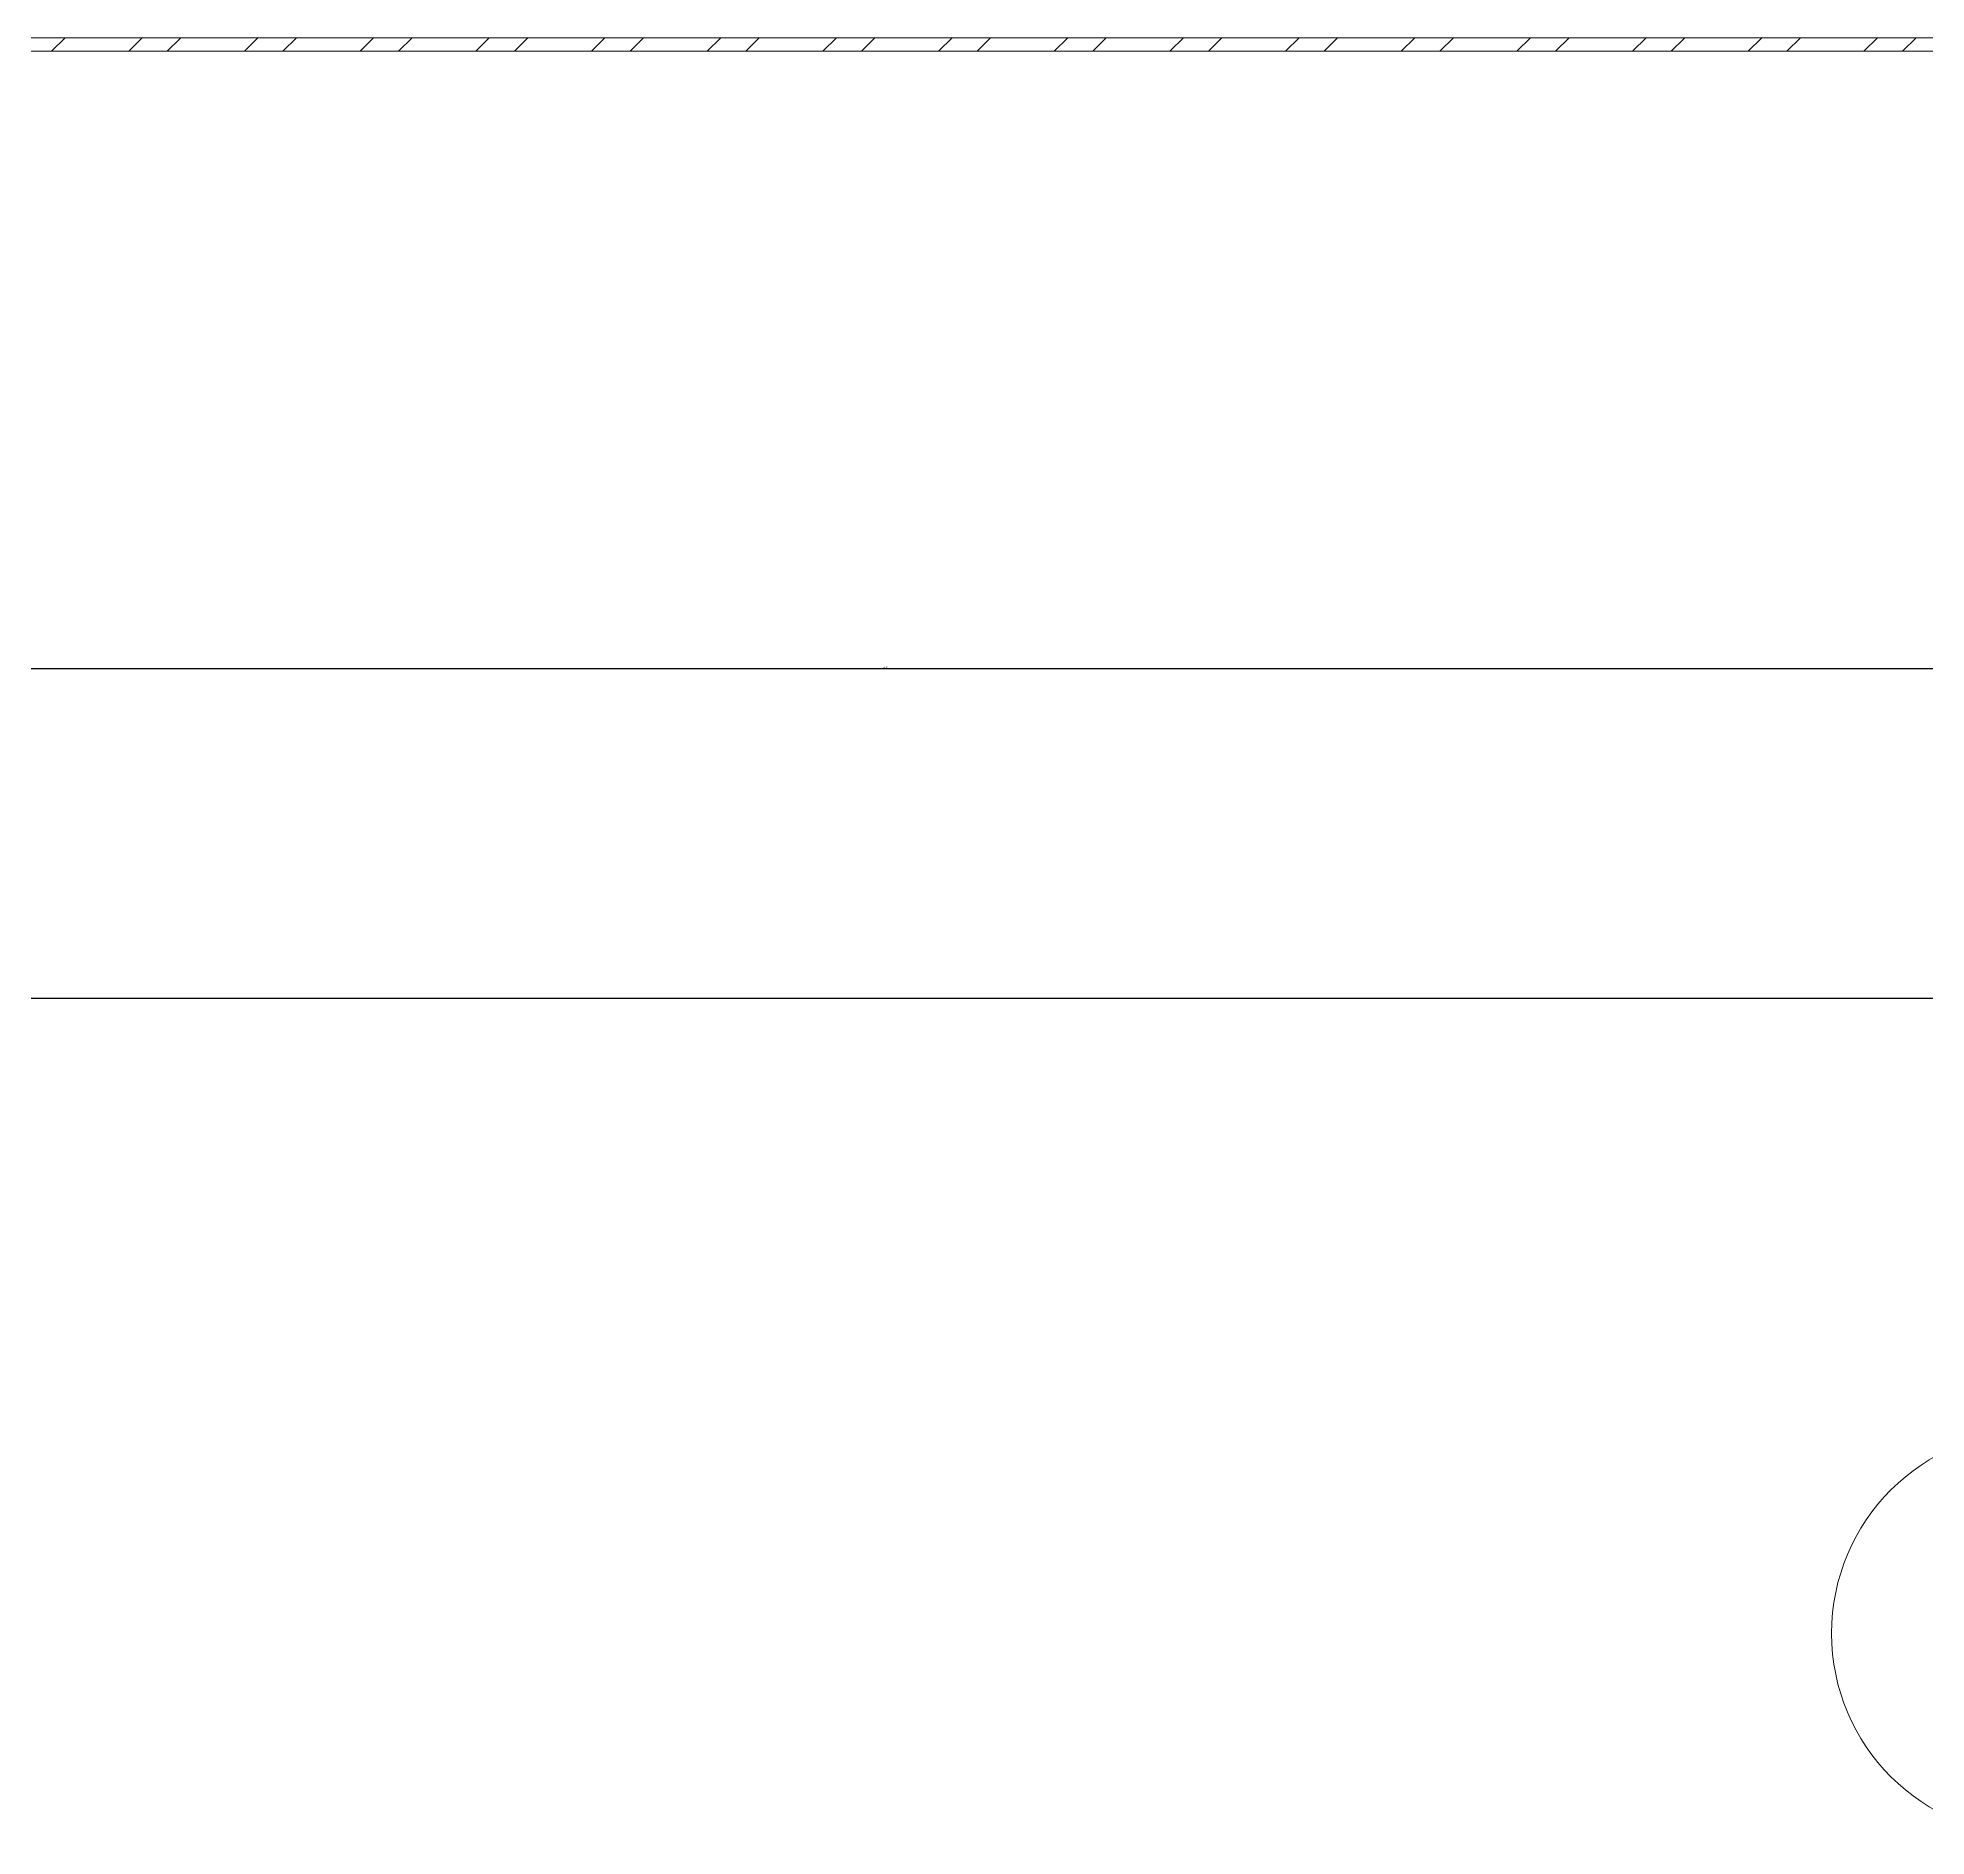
# Model space of a CAD drawing. Header units: millimetres. Extents: x -213536 to 1564669, y -45299 to 942238.
# Drawn here: x 441813 to 444606, y 499013 to 501672 of the extents above; entities that cross this region are included whole.
import ezdxf

# ---------------------------------------------------------------- set-up
doc = ezdxf.new("R2010")
doc.units = ezdxf.units.MM
for name, color, linetype, lineweight in [('0-1', 7, 'Continuous', 5), ('3) ЖБ 4м', 3, 'Continuous', 30), ('Оси-1', 7, 'Continuous', 20), ('Размеры', 7, 'Continuous', 15), ('Стены-1', 7, 'Continuous', 13), ('Штриховка разреза-1', 7, 'Continuous', 9)]:
    doc.layers.add(name, color=color, linetype=linetype, lineweight=lineweight)
doc.styles.add('ISOCPEUR_I_1', font='isocpeui.ttf', dxfattribs={"width": 0.85, "height": 2.5})
doc.dimstyles.new('ISO-2_5_0_9К', dxfattribs={"dimscale": 304.8, "dimtxt": 248.995294, "dimasz": 0.492126, "dimexe": 0.393701, "dimexo": 0.328084, "dimgap": 0, "dimtad": 1, "dimdec": 0, "dimzin": 0, "dimdsep": 46, "dimtxsty": 'ISOCPEUR_I_1', "dimblk1": 'OBLIQUE', "dimblk2": 'OBLIQUE', "dimsah": 1, "dimcen": 0.09, "dimdle": 0.393701, "dimazin": 0, "dimtfac": 1, "dimtdec": 4, "dimtix": 1, "dimtmove": 0, "dimatfit": 3, "dimfxl": 1, "dimtvp": 1, "dimtolj": 1, "dimtzin": 0, "dimarcsym": 2})

# ---------------------------------------------------------------- blocks, each defined once
blk = doc.blocks.new('Ось сетки - Круг_Ø6_00__ISO-2_5_0_9K_-16731441-АИ2_03_План отделки стен 3-го этажа _Часть 1_')
at = {"layer": 'Оси-1'}
blk.add_circle((0, 0), 3, dxfattribs=at)
blk = doc.blocks.new('_Oblique')
at = {"color": 0, "linetype": 'ByBlock', "lineweight": -2}
blk.add_line((-0.5, -0.5), (0.5, 0.5), dxfattribs=at)
blk = doc.blocks.new('*D3944')
at = {"layer": 'Defpoints', "color": 0, "lineweight": 30, "transparency": 16777216}
for p in [(441366, 500846.1), (444766, 500846.1), (444766, 500740)]:
    blk.add_point(p, dxfattribs=at)
at = {"layer": 'Размеры', "color": 0, "lineweight": -2, "transparency": 16777216}
for p, q in [((441246, 500740), (444886, 500740)), ((441366, 500746.1), (441366, 500620)), ((444766, 500746.1), (444766, 500620))]:
    blk.add_line(p, q, dxfattribs=at)
at = {"layer": 'Размеры', "color": 0, "lineweight": -2, "transparency": 16777216, "xscale": 150, "yscale": 150, "zscale": 150, "rotation": 180}
blk.add_blockref('_Oblique', (441366, 500740), dxfattribs=at)
at = {"layer": 'Размеры', "color": 0, "lineweight": -2, "transparency": 16777216, "xscale": 150, "yscale": 150, "zscale": 150}
blk.add_blockref('_Oblique', (444766, 500740), dxfattribs=at)
at = {"layer": 'Размеры', "color": 0, "transparency": 16777216, "insert": (443066, 500741.3), "char_height": 2.5, "width": 781.462, "attachment_point": 5, "style": 'ISOCPEUR_I_1'}
blk.add_mtext('\\A1;3400', dxfattribs=at)
blk = doc.blocks.new('*D3972')
at = {"layer": 'Defpoints', "color": 0, "lineweight": 30, "transparency": 16777216}
for p in [(429166, 500358.5), (502566, 500358.5), (502566, 500252.4)]:
    blk.add_point(p, dxfattribs=at)
at = {"layer": 'Размеры', "color": 0, "lineweight": -2, "transparency": 16777216}
for p, q in [((429046, 500252.4), (502686, 500252.4)), ((429166, 500258.5), (429166, 500132.4)), ((502566, 500258.5), (502566, 500132.4))]:
    blk.add_line(p, q, dxfattribs=at)
at = {"layer": 'Размеры', "color": 0, "lineweight": -2, "transparency": 16777216, "xscale": 150, "yscale": 150, "zscale": 150, "rotation": 180}
blk.add_blockref('_Oblique', (429166, 500252.4), dxfattribs=at)
at = {"layer": 'Размеры', "color": 0, "lineweight": -2, "transparency": 16777216, "xscale": 150, "yscale": 150, "zscale": 150}
blk.add_blockref('_Oblique', (502566, 500252.4), dxfattribs=at)
at = {"layer": 'Размеры', "color": 0, "transparency": 16777216, "insert": (465866, 500253.7), "char_height": 2.5, "width": 971.082, "attachment_point": 5, "style": 'ISOCPEUR_I_1'}
blk.add_mtext('\\A1;73400', dxfattribs=at)
blk = doc.blocks.new('0125-Р-ОО-Ш2-АР-о_23_10_2024_rvt-1-АИ2_03_План отделки стен 3-го этажа _Часть 1_')
at = {"layer": 'Штриховка разреза-1'}
h = blk.add_hatch(dxfattribs=at)
h.set_pattern_fill('FP_49', color=256, style=0, pattern_type=2)
h.set_pattern_definition([(45, (0, 0), (-85.53659, 85.53659), []), (45, (57.02, 0), (-85.53659, 85.53659), [])])
h.paths.add_polyline_path([(47399.9, 56750), (47565, 56750), (47565, 56770), (46700, 56770), (46700, 56750)], flags=0)
h.paths.add_polyline_path([(44900, 56750), (44900, 56770), (43700, 56770), (43700, 56750), (44573.4, 56750)], flags=0)
h.paths.add_polyline_path([(41746.8, 56750), (41900, 56750), (41900, 56770), (40700, 56770), (40700, 56750), (40804.7, 56750)], flags=0)
h.paths.add_polyline_path([(38900, 56750), (38900, 56770), (37700, 56770), (37700, 56750), (37978.1, 56750)], flags=0)
h.paths.add_polyline_path([(35900, 56750), (35900, 56770), (34700, 56770), (34700, 56750), (35151.6, 56750)], flags=0)
h.paths.add_polyline_path([(32900, 56750), (32900, 56770), (31700, 56770), (31700, 56750), (32796.2, 56750)], flags=0)
h.paths.add_polyline_path([(29900, 56750), (29900, 56770), (28700, 56770), (28700, 56750), (29498.6, 56750)], flags=0)
h.paths.add_polyline_path([(25700, 56750), (26900, 56750), (26900, 56770), (25700, 56770)], flags=0)
h.paths.add_polyline_path([(23900, 56750), (23900, 56770), (22700, 56770), (22700, 56750), (23845.5, 56750)], flags=0)
h.paths.add_polyline_path([(20547.9, 56750), (20900, 56750), (20900, 56770), (19700, 56770), (19700, 56750), (20076.9, 56750)], flags=0)
h.paths.add_polyline_path([(18700, 56750), (18700, 56770), (8900, 56770), (8900, 56750), (18663.6, 56750)], flags=0)
h.paths.add_polyline_path([(7900, 56750), (7900, 56770), (-330, 56770), (-330, 56750), (6886.4, 56750)], flags=0)
at = {"layer": 'Стены-1'}
for p, q in [((8900, 56770), (18700, 56770)), ((18700, 56770), (8900, 56770)), ((8900, 56750), (18700, 56750))]:
    blk.add_line(p, q, dxfattribs=at)
blk = doc.blocks.new('3этВверх')
at = {"layer": '0-1'}
blk.add_blockref('0125-Р-ОО-Ш2-АР-о_23_10_2024_rvt-1-АИ2_03_План отделки стен 3-го этажа _Часть 1_', (429166, 444902.4), dxfattribs=at)
blk = doc.blocks.new('Ос 3 эт верх часть')
at = {"layer": 'Оси-1', "xscale": 99.99999999999993, "yscale": 99.99999999999993, "zscale": 99.99999999999993, "rotation": 180}
blk.add_blockref('Ось сетки - Круг_Ø6_00__ISO-2_5_0_9K_-16731441-АИ2_03_План отделки стен 3-го этажа _Часть 1_', (444766, 499313), dxfattribs=at)
at = {"layer": 'Размеры'}
for base, p1, p2, override, picture, middle in [((444766, 500740), (441366, 500846.1), (444766, 500846.1), {"dimpost": '<>', "dimfxl": 3400}, '*D3944', (443066, 500741.3)), ((502566, 500252.4), (429166, 500358.5), (502566, 500358.5), {"dimpost": '<>', "dimfxl": 73400}, '*D3972', (465866, 500253.7))]:
    dim = blk.add_linear_dim(base=base, p1=p1, p2=p2, dimstyle='ISO-2_5_0_9К', override=override, dxfattribs=at)
    dim.commit()
    dim.dimension.update_dxf_attribs({"geometry": picture, "text_midpoint": middle})

msp = doc.modelspace()

# ---------------------------------------------------------------- block references
at = {"color": 5, "lineweight": 30}
msp.add_blockref('Ос 3 эт верх часть', (0, 0), dxfattribs=at)
at = {"layer": '3) ЖБ 4м'}
msp.add_blockref('3этВверх', (0, 0), dxfattribs=at)

doc.saveas('drawing.dxf')
